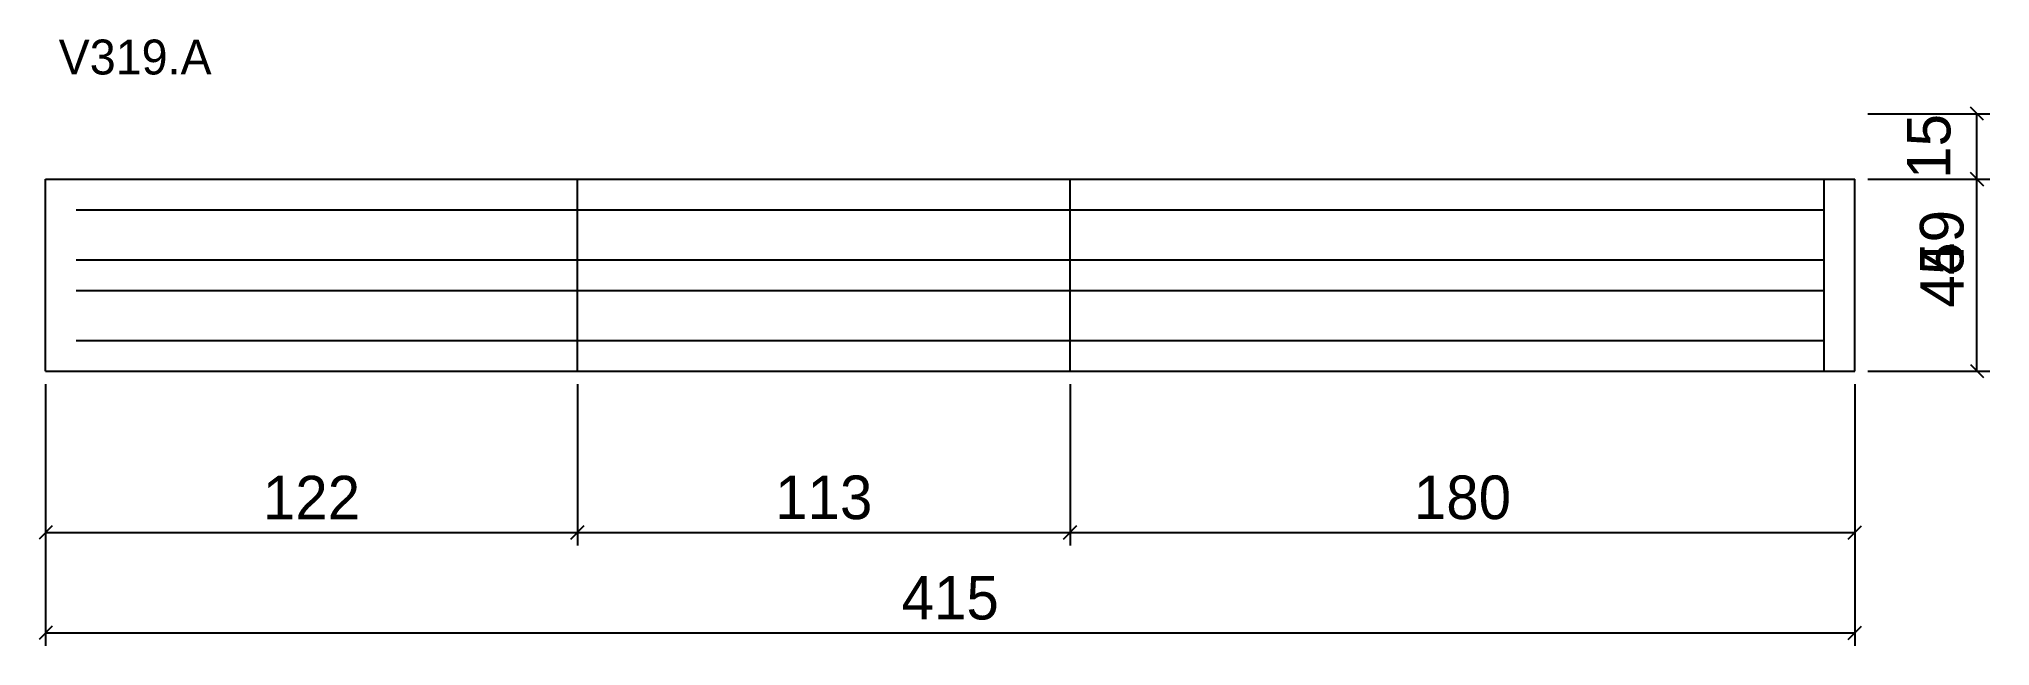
# Model space of a CAD drawing. Extents: x -2 to 446, y -257 to -118.
import ezdxf

# ---------------------------------------------------------------- set-up
doc = ezdxf.new("R2010")
doc.units = 0
for name, color, linetype in [('COTA', 241, 'Continuous'), ('NOMENCLATURA', 7, 'Continuous'), ('Painéis', 200, 'Continuous'), ('SARR_2.2x7', 40, 'Continuous')]:
    doc.layers.add(name, color=color, linetype=linetype)
doc.dimstyles.new('PAINEL', dxfattribs={"dimtxt": 10, "dimasz": 3, "dimexe": 3, "dimexo": 3, "dimgap": 3, "dimtad": 1, "dimblk": 'OBLIQUE', "dimblk1": 'OBLIQUE', "dimcen": 2.5, "dimclrd": 4, "dimclre": 4, "dimclrt": 240, "dimazin": 3, "dimtfac": 1, "dimtmove": 0, "dimatfit": 3})

# ---------------------------------------------------------------- blocks, each defined once
blk = doc.blocks.new('_OBLIQUE')
at = {"color": 0, "linetype": 'BYBLOCK'}
blk.add_line((-0.5, -0.5), (0.5, 0.5), dxfattribs=at)

msp = doc.modelspace()

# ---------------------------------------------------------------- linework, layer by layer
at = {"layer": 'Painéis'}
for p, q in [((0, -150), (122, -150)), ((0, -194), (0, -150)), ((122, -194), (122, -150)), ((122, -150), (235, -150)), ((235, -194), (235, -150)), ((235, -150), (415, -150)), ((415, -194), (415, -150)), ((0, -194), (122, -194)), ((122, -194), (235, -194)), ((235, -194), (415, -194))]:
    msp.add_line(p, q, dxfattribs=at)
at = {"layer": 'SARR_2.2x7'}
msp.add_line((408, -194), (408, -150), dxfattribs=at)
for points in [[(7, -157), (122, -157)], [(7, -157), (122, -157)], [(122, -157), (235, -157)], [(122, -157), (235, -157)], [(235, -157), (408, -157)], [(235, -157), (408, -157)], [(7, -168.5), (122, -168.5)], [(7, -168.5), (122, -168.5)], [(122, -168.5), (235, -168.5)], [(122, -168.5), (235, -168.5)], [(235, -168.5), (408, -168.5)], [(235, -168.5), (408, -168.5)], [(7, -175.5), (122, -175.5)], [(7, -175.5), (122, -175.5)], [(122, -175.5), (235, -175.5)], [(122, -175.5), (235, -175.5)], [(235, -175.5), (408, -175.5)], [(235, -175.5), (408, -175.5)], [(7, -187), (122, -187)], [(7, -187), (122, -187)], [(122, -187), (235, -187)], [(122, -187), (235, -187)], [(235, -187), (408, -187)], [(235, -187), (408, -187)]]:
    msp.add_lwpolyline(points, dxfattribs=at)

# ---------------------------------------------------------------- texts
at = {"layer": 'NOMENCLATURA'}
msp.add_text('V319.A', height=8, dxfattribs=at).set_placement((3, -126))

# ---------------------------------------------------------------- dimensions: what is measured, and where the dimension line sits
at = {"layer": 'COTA'}
for base, p1, p2 in [((443, -194), (415, -194), (415, -135)), ((443, -150), (415, -150), (415, -135)), ((443, -194), (415, -194), (415, -150))]:
    msp.add_linear_dim(base=base, p1=p1, p2=p2, angle=90, dimstyle='PAINEL', dxfattribs=at).render()
for base, p1, p2 in [((0, -231), (0, -194), (122, -194)), ((0, -254), (0, -194), (415, -194)), ((122, -231), (122, -194), (235, -194)), ((235, -231), (235, -194), (415, -194))]:
    msp.add_linear_dim(base=base, p1=p1, p2=p2, dimstyle='PAINEL', dxfattribs=at).render()

doc.saveas('drawing.dxf')
